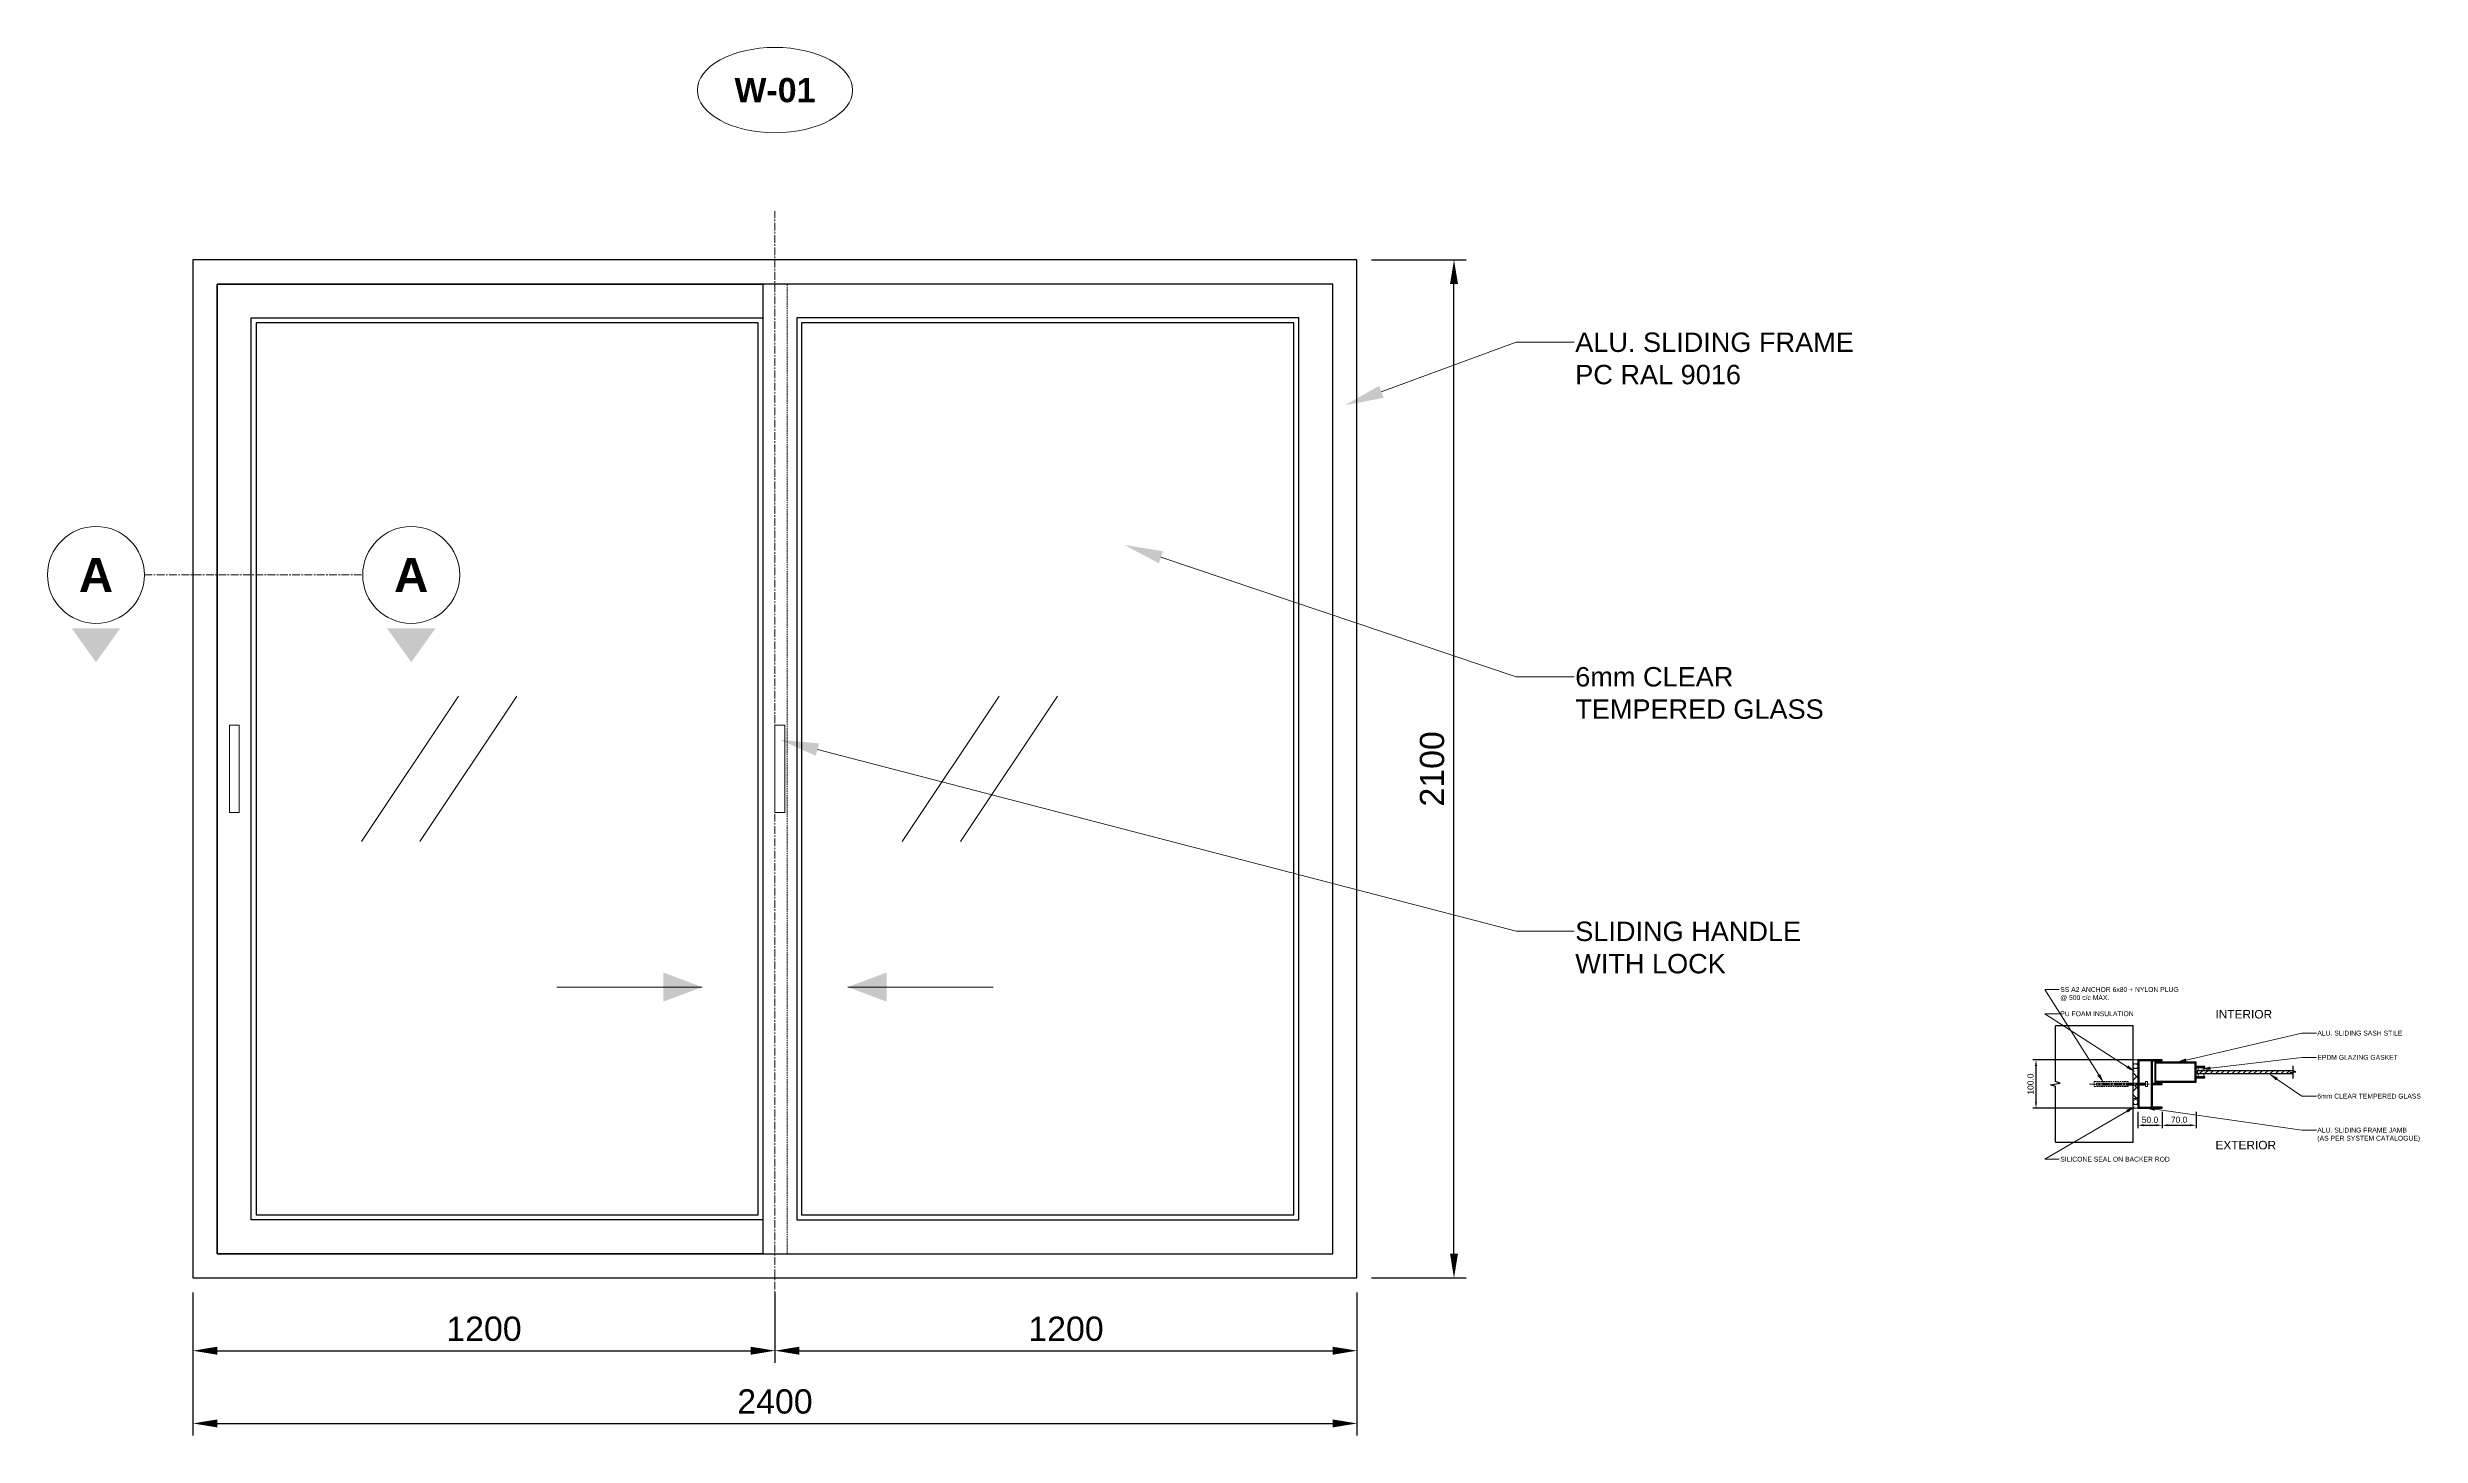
# Model space of a CAD drawing. Header units: millimetres. Extents: x -300 to 4593, y -325 to 2538.
import ezdxf
from ezdxf import colors
from ezdxf.entities.mleader import LeaderData, LeaderLine
from ezdxf.enums import TextEntityAlignment as Align
from ezdxf.math import Vec2, Vec3

# ---------------------------------------------------------------- set-up
doc = ezdxf.new("R2010")
doc.units = ezdxf.units.MM
doc.linetypes.add('CENTER2', pattern=[25.4, 15.875, -3.175, 3.175, -3.175])
doc.linetypes.add('HIDDEN2', pattern=[4.7625, 3.175, -1.5875])
for name, color, linetype, lineweight in [('A-CENTER', 8, 'CENTER2', 13), ('A-DIM', 1, 'Continuous', 13), ('A-HIDDEN', 8, 'HIDDEN2', 13), ('A-LEADER', 1, 'Continuous', 13), ('A-TEXT-NOTES', 7, 'Continuous', 18), ('ALU-HARDWARE', 140, 'Continuous', 18), ('ALU-HATCH', 5, 'Continuous', 13), ('ALU-LABEL', 5, 'Continuous', 13), ('ALU-OUTLINE', 5, 'Continuous', 30), ('GLZ-HATCH', 4, 'Continuous', 9), ('GLZ-LABEL', 4, 'Continuous', 13), ('GLZ-OUTLINE', 4, 'Continuous', 25), ('MISC-ANCHOR', 9, 'Continuous', 18), ('MISC-INSULATION', 2, 'Continuous', 9), ('MISC-SEALANT', 2, 'Continuous', 13)]:
    doc.layers.add(name, color=color, linetype=linetype, lineweight=lineweight)
doc.layers.add('XREF', color=9, linetype='Continuous')
doc.styles.add('STD-DIM', font='arial.ttf')
doc.styles.add('STD-LABEL', font='arial.ttf')
doc.styles.add('STD-SUBTITLE', font='arial.ttf')
doc.styles.add('STD-TITLE', font='arialbd.ttf')
doc.dimstyles.new('AlSiraj-Dim-1-20', dxfattribs={"dimscale": 20, "dimtxt": 2.5, "dimasz": 2.5, "dimexe": 1.25, "dimexo": 1.5, "dimgap": 1, "dimtad": 1, "dimdec": 0, "dimzin": 0, "dimdsep": 46, "dimtxsty": 'STD-DIM', "dimcen": 2.5, "dimclrd": 256, "dimclre": 256, "dimclrt": 256, "dimazin": 3, "dimtfac": 1, "dimtmove": 0, "dimatfit": 3, "dimlwd": -1, "dimlwe": -1})
doc.dimstyles.new('AlSiraj-Dim-1-5', dxfattribs={"dimscale": 5, "dimtxt": 2.5, "dimasz": 2.5, "dimexe": 1.25, "dimexo": 1.5, "dimgap": 1, "dimtad": 1, "dimdec": 1, "dimzin": 0, "dimdsep": 46, "dimtxsty": 'STD-DIM', "dimcen": 2.5, "dimclrd": 256, "dimclre": 256, "dimclrt": 256, "dimazin": 3, "dimtfac": 1, "dimtmove": 0, "dimatfit": 3, "dimlwd": -1, "dimlwe": -1})
doc.mleader_styles.duplicate_entry("Standard", 'AlSiraj-MLeader-1-20')
doc.mleader_styles.duplicate_entry("Standard", 'AlSiraj-MLeader-1-5')

# ---------------------------------------------------------------- blocks, each defined once
blk = doc.blocks.new('ASG-SECTION-MARK')
blk.add_circle((0, 0), 5)
blk.add_solid([(-2.5, -5.5), (2.5, -5.5), (0, -9)])
at = {"style": 'STD-TITLE'}
blk.add_attdef('SEC', text='', height=3.5, dxfattribs=at).set_placement((0, 0), align=Align.MIDDLE_CENTER)
blk = doc.blocks.new('ASG-ITEM-TAG')
blk.add_ellipse((0, 0), major_axis=(8, 0), ratio=0.55)
at = {"style": 'STD-TITLE'}
blk.add_attdef('MARK', text='', height=2.5, dxfattribs=at).set_placement((0, 0), align=Align.MIDDLE_CENTER)

msp = doc.modelspace()

# ---------------------------------------------------------------- hatches: boundary and pattern name
at = {"layer": 'ALU-HATCH'}
h = msp.add_hatch(color=256, dxfattribs=at)
h.dxf.hatch_style = 1
h.paths.add_polyline_path([(4010, 350), (4040, 350), (4040, 450), (4010, 450)])
h.paths.add_polyline_path([(4012, 352), (4038, 352), (4038, 448), (4012, 448)], flags=16)
h = msp.add_hatch(color=256, dxfattribs=at)
h.dxf.hatch_style = 1
h.paths.add_polyline_path([(4040, 448), (4060, 448), (4060, 450), (4040, 450)])
h = msp.add_hatch(color=256, dxfattribs=at)
h.dxf.hatch_style = 1
h.paths.add_polyline_path([(4045, 404), (4130, 404), (4130, 445), (4045, 445)])
h.paths.add_polyline_path([(4046.6, 405.6), (4128.4, 405.6), (4128.4, 443.4), (4046.6, 443.4)], flags=16)
h = msp.add_hatch(color=256, dxfattribs=at)
h.dxf.hatch_style = 1
h.paths.add_polyline_path([(4040, 399), (4060, 399), (4060, 401), (4040, 401)])
h = msp.add_hatch(color=256, dxfattribs=at)
h.dxf.hatch_style = 1
h.paths.add_polyline_path([(4130, 434.4), (4148, 434.4), (4148, 436), (4130, 436)])
h = msp.add_hatch(color=256, dxfattribs=at)
h.dxf.hatch_style = 1
h.paths.add_polyline_path([(4130, 413), (4148, 413), (4148, 414.6), (4130, 414.6)])
h = msp.add_hatch(color=256, dxfattribs=at)
h.dxf.hatch_style = 1
h.paths.add_polyline_path([(4040, 350), (4060, 350), (4060, 352), (4040, 352)])
at = {"layer": 'GLZ-HATCH'}
h = msp.add_hatch(dxfattribs=at)
h.set_pattern_fill('ANSI31', color=256, scale=2.5)
h.paths.add_polyline_path([(4132, 421.5), (4330, 421.5), (4330, 427.5), (4132, 427.5)])
at = {"layer": 'MISC-INSULATION'}
h = msp.add_hatch(dxfattribs=at)
h.set_pattern_fill('ANSI37', color=256, scale=5)
h.paths.add_polyline_path([(4000, 370), (4010, 370), (4010, 432), (4000, 432)])

# ---------------------------------------------------------------- linework, layer by layer
at = {"layer": 'A-CENTER'}
for p, q in [((1200, -100), (1200, 2200)), ((-100, 1450), (350, 1450)), ((3910, 400), (4045, 400))]:
    msp.add_line(p, q, dxfattribs=at)
at = {"layer": 'A-HIDDEN'}
for p, q in [((1175, 2050), (1225, 2050)), ((1225, 50), (1225, 2050)), ((1175, 50), (1225, 50))]:
    msp.add_line(p, q, dxfattribs=at)
msp.add_lwpolyline([(3920, 395), (3990, 395), (3990, 405), (3920, 405)], close=True, dxfattribs=at)
at = {"layer": 'ALU-HARDWARE'}
for points in [[(75, 960), (95, 960), (95, 1140), (75, 1140)], [(1200, 960), (1220, 960), (1220, 1140), (1200, 1140)]]:
    msp.add_lwpolyline(points, close=True, dxfattribs=at)
at = {"layer": 'ALU-LABEL'}
for p, q in [((750, 600), (1050, 600)), ((1650, 600), (1350, 600))]:
    msp.add_line(p, q, dxfattribs=at)
for points in [[(1050, 600), (970, 630), (970, 570)], [(1350, 600), (1430, 630), (1430, 570)]]:
    msp.add_solid(points, dxfattribs=at)
at = {"layer": 'ALU-OUTLINE'}
for points in [[(0, 0), (2400, 0), (2400, 2100), (0, 2100)], [(50, 50), (2350, 50), (2350, 2050), (50, 2050)], [(1175, 50), (2350, 50), (2350, 2050), (1175, 2050)], [(1245, 120), (2280, 120), (2280, 1980), (1245, 1980)], [(4010, 350), (4040, 350), (4040, 450), (4010, 450)], [(4012, 352), (4038, 352), (4038, 448), (4012, 448)], [(4040, 448), (4060, 448), (4060, 450), (4040, 450)], [(4045, 404), (4130, 404), (4130, 445), (4045, 445)], [(4046.6, 405.6), (4128.4, 405.6), (4128.4, 443.4), (4046.6, 443.4)], [(4040, 399), (4060, 399), (4060, 401), (4040, 401)], [(4130, 434.4), (4148, 434.4), (4148, 436), (4130, 436)], [(4130, 413), (4148, 413), (4148, 414.6), (4130, 414.6)], [(4040, 350), (4060, 350), (4060, 352), (4040, 352)]]:
    msp.add_lwpolyline(points, close=True, dxfattribs=at)
for points in [[(1175, 50), (50, 50), (50, 2050), (1175, 2050)], [(1175, 120), (120, 120), (120, 1980), (1175, 1980)]]:
    msp.add_lwpolyline(points, dxfattribs=at)
at = {"layer": 'GLZ-HATCH'}
for p, q in [((347.5, 900), (547.5, 1200)), ((467.5, 900), (667.5, 1200)), ((1462.5, 900), (1662.5, 1200)), ((1582.5, 900), (1782.5, 1200))]:
    msp.add_line(p, q, dxfattribs=at)
at = {"layer": 'GLZ-OUTLINE'}
for points in [[(130, 130), (1165, 130), (1165, 1970), (130, 1970)], [(1255, 130), (2270, 130), (2270, 1970), (1255, 1970)], [(4132, 421.5), (4330, 421.5), (4330, 427.5), (4132, 427.5)]]:
    msp.add_lwpolyline(points, close=True, dxfattribs=at)
msp.add_lwpolyline([(4330, 411.5), (4330, 421.5), (4324, 423.6), (4336, 425.4), (4330, 427.5), (4330, 437.5)], dxfattribs=at)
at = {"layer": 'MISC-ANCHOR'}
for points in [[(3925, 398), (4026, 398), (4026, 402), (3925, 402)], [(4026, 395), (4030, 395), (4030, 405), (4026, 405)]]:
    msp.add_lwpolyline(points, close=True, dxfattribs=at)
at = {"layer": 'MISC-INSULATION'}
msp.add_lwpolyline([(4000, 370), (4010, 370), (4010, 432), (4000, 432)], close=True, dxfattribs=at)
at = {"layer": 'MISC-SEALANT'}
for points in [[(4000, 442), (4010, 442), (4010, 450), (4000, 450)], [(4134, 427.5), (4146, 427.5), (4146, 434.4), (4134, 434.4)], [(4134, 414.6), (4146, 414.6), (4146, 421.5), (4134, 421.5)], [(4000, 350), (4010, 350), (4010, 358), (4000, 358)]]:
    msp.add_lwpolyline(points, close=True, dxfattribs=at)
for centre in [(4005, 437), (4005, 363)]:
    msp.add_circle(centre, 5, dxfattribs=at)
at = {"layer": 'XREF'}
for points in [[(3840, 280), (3840, 395), (3830, 398.5), (3850, 401.5), (3840, 405), (3840, 520)], [(3840, 280), (4000, 280), (4000, 520), (3840, 520)]]:
    msp.add_lwpolyline(points, dxfattribs=at)

# ---------------------------------------------------------------- block references
at = {"layer": 'A-LEADER', "xscale": 20, "yscale": 20}
for p in [(-200, 1450), (450, 1450)]:
    msp.add_blockref('ASG-SECTION-MARK', p, dxfattribs=at).add_auto_attribs({'SEC': 'A'})
at = {"layer": 'A-TEXT-NOTES', "xscale": 20, "yscale": 20}
msp.add_blockref('ASG-ITEM-TAG', (1200, 2450), dxfattribs=at).add_auto_attribs({'MARK': 'W-01'})

# ---------------------------------------------------------------- texts
at = {"layer": 'A-TEXT-NOTES', "style": 'STD-SUBTITLE'}
for s, p in [('INTERIOR', (4170, 530)), ('EXTERIOR', (4170, 260))]:
    msp.add_text(s, height=17.5, dxfattribs=at).set_placement(p, align=Align.BOTTOM_LEFT)

# ---------------------------------------------------------------- dimensions: what is measured, and where the dimension line sits
at = {"layer": 'A-DIM'}
for base, p1, p2, dimstyle in [((2600, 0), (2400, 0), (2400, 2100), 'AlSiraj-Dim-1-20'), ((3800, 350), (4010, 350), (4010, 450), 'AlSiraj-Dim-1-5')]:
    msp.add_linear_dim(base=base, p1=p1, p2=p2, angle=90, dimstyle=dimstyle, dxfattribs=at).render()
for base, p1, p2, dimstyle in [((4010, 315), (4010, 350), (4060, 350), 'AlSiraj-Dim-1-5'), ((4060, 315), (4060, 350), (4130, 350), 'AlSiraj-Dim-1-5'), ((0, -300), (0, 0), (2400, 0), 'AlSiraj-Dim-1-20'), ((0, -150), (0, 0), (1200, 0), 'AlSiraj-Dim-1-20'), ((1200, -150), (1200, 0), (2400, 0), 'AlSiraj-Dim-1-20')]:
    msp.add_linear_dim(base=base, p1=p1, p2=p2, dimstyle=dimstyle, dxfattribs=at).render()

# ---------------------------------------------------------------- leaders
at = {"layer": 'A-LEADER'}
ml = msp.add_multileader_mtext('AlSiraj-MLeader-1-5', dxfattribs=at)
ml.set_content('SS A2 ANCHOR 6x80 + NYLON PLUG\\P@ 500 c/c MAX.', color=256, style='STD-LABEL')
ml.set_leader_properties(color=256, linetype='ByLayer', lineweight=-1)
ml.build(insert=Vec2(0, 0))
ml.multileader.update_dxf_attribs({"dogleg_length": 30, "arrow_head_size": 20, "scale": 5})
ctx = ml.context
ctx.base_point, ctx.scale, ctx.char_height, ctx.arrow_head_size = Vec3(3848, 595), 5, 10, 20
notes = []
notes.append((ctx, [(0, (1, 1, 0), (3818, 595), (1, 0), 30, [(0, [(3940, 402)], 0, [])])]))
ctx.mtext.insert = Vec3(3850, 600)
ml = msp.add_multileader_mtext('AlSiraj-MLeader-1-5', dxfattribs=at)
ml.set_content('PU FOAM INSULATION', color=256, style='STD-LABEL')
ml.set_leader_properties(color=256, linetype='ByLayer', lineweight=-1)
ml.build(insert=Vec2(0, 0))
ml.multileader.update_dxf_attribs({"dogleg_length": 30, "arrow_head_size": 20, "scale": 5})
ctx = ml.context
ctx.base_point, ctx.scale, ctx.char_height, ctx.arrow_head_size = Vec3(3848, 545), 5, 10, 20
notes.append((ctx, [(0, (1, 1, 0), (3818, 545), (1, 0), 30, [(0, [(4005, 425)], 0, [])])]))
ctx.mtext.insert = Vec3(3850, 550)
ml = msp.add_multileader_mtext('AlSiraj-MLeader-1-5', dxfattribs=at)
ml.set_content('EPDM GLAZING GASKET', color=256, style='STD-LABEL')
ml.set_leader_properties(color=256, linetype='ByLayer', lineweight=-1)
ml.build(insert=Vec2(0, 0))
ml.multileader.update_dxf_attribs({"dogleg_length": 30, "arrow_head_size": 20, "scale": 5})
ctx = ml.context
ctx.base_point, ctx.scale, ctx.char_height, ctx.arrow_head_size = Vec3(4378, 455), 5, 10, 20
notes.append((ctx, [(0, (1, 1, 0), (4348, 455), (1, 0), 30, [(0, [(4140, 430.5)], 0, [])])]))
ctx.mtext.insert = Vec3(4380, 460)
ml = msp.add_multileader_mtext('AlSiraj-MLeader-1-5', dxfattribs=at)
ml.set_content('SILICONE SEAL ON BACKER ROD', color=256, style='STD-LABEL')
ml.set_leader_properties(color=256, linetype='ByLayer', lineweight=-1)
ml.build(insert=Vec2(0, 0))
ml.multileader.update_dxf_attribs({"dogleg_length": 30, "arrow_head_size": 20, "scale": 5})
ctx = ml.context
ctx.base_point, ctx.scale, ctx.char_height, ctx.arrow_head_size = Vec3(3848, 245), 5, 10, 20
notes.append((ctx, [(0, (1, 1, 0), (3818, 245), (1, 0), 30, [(0, [(4005, 354)], 0, [])])]))
ctx.mtext.insert = Vec3(3850, 250)
at = {"layer": 'ALU-LABEL'}
ml = msp.add_multileader_mtext('AlSiraj-MLeader-1-20', dxfattribs=at)
ml.set_content('ALU. SLIDING FRAME\\PPC RAL 9016', color=256, style='STD-LABEL')
ml.set_leader_properties(color=256, linetype='ByLayer', lineweight=-1)
ml.build(insert=Vec2(0, 0))
ml.multileader.update_dxf_attribs({"dogleg_length": 120, "arrow_head_size": 80, "scale": 20})
ctx = ml.context
ctx.base_point, ctx.scale, ctx.char_height, ctx.arrow_head_size = Vec3(2848, 1930), 20, 40, 80
notes.append((ctx, [(0, (1, 1, 0), (2728, 1930), (1, 0), 120, [(0, [(2375, 1800)], 0, [])])]))
ctx.mtext.insert = Vec3(2850, 1950)
ml = msp.add_multileader_mtext('AlSiraj-MLeader-1-20', dxfattribs=at)
ml.set_content('SLIDING HANDLE\\PWITH LOCK', color=256, style='STD-LABEL')
ml.set_leader_properties(color=256, linetype='ByLayer', lineweight=-1)
ml.build(insert=Vec2(0, 0))
ml.multileader.update_dxf_attribs({"dogleg_length": 120, "arrow_head_size": 80, "scale": 20})
ctx = ml.context
ctx.base_point, ctx.scale, ctx.char_height, ctx.arrow_head_size = Vec3(2848, 715), 20, 40, 80
notes.append((ctx, [(0, (1, 1, 0), (2728, 715), (1, 0), 120, [(0, [(1210, 1110)], 0, [])])]))
ctx.mtext.insert = Vec3(2850, 735)
ml = msp.add_multileader_mtext('AlSiraj-MLeader-1-5', dxfattribs=at)
ml.set_content('ALU. SLIDING SASH STILE', color=256, style='STD-LABEL')
ml.set_leader_properties(color=256, linetype='ByLayer', lineweight=-1)
ml.build(insert=Vec2(0, 0))
ml.multileader.update_dxf_attribs({"dogleg_length": 30, "arrow_head_size": 20, "scale": 5})
ctx = ml.context
ctx.base_point, ctx.scale, ctx.char_height, ctx.arrow_head_size = Vec3(4378, 505), 5, 10, 20
notes.append((ctx, [(0, (1, 1, 0), (4348, 505), (1, 0), 30, [(0, [(4090, 445)], 0, [])])]))
ctx.mtext.insert = Vec3(4380, 510)
ml = msp.add_multileader_mtext('AlSiraj-MLeader-1-5', dxfattribs=at)
ml.set_content('ALU. SLIDING FRAME JAMB\\P(AS PER SYSTEM CATALOGUE)', color=256, style='STD-LABEL')
ml.set_leader_properties(color=256, linetype='ByLayer', lineweight=-1)
ml.build(insert=Vec2(0, 0))
ml.multileader.update_dxf_attribs({"dogleg_length": 30, "arrow_head_size": 20, "scale": 5})
ctx = ml.context
ctx.base_point, ctx.scale, ctx.char_height, ctx.arrow_head_size = Vec3(4378, 305), 5, 10, 20
notes.append((ctx, [(0, (1, 1, 0), (4348, 305), (1, 0), 30, [(0, [(4025, 351)], 0, [])])]))
ctx.mtext.insert = Vec3(4380, 310)
at = {"layer": 'GLZ-LABEL'}
ml = msp.add_multileader_mtext('AlSiraj-MLeader-1-20', dxfattribs=at)
ml.set_content('6mm CLEAR\\PTEMPERED GLASS', color=256, style='STD-LABEL')
ml.set_leader_properties(color=256, linetype='ByLayer', lineweight=-1)
ml.build(insert=Vec2(0, 0))
ml.multileader.update_dxf_attribs({"dogleg_length": 120, "arrow_head_size": 80, "scale": 20})
ctx = ml.context
ctx.base_point, ctx.scale, ctx.char_height, ctx.arrow_head_size = Vec3(2848, 1240), 20, 40, 80
notes.append((ctx, [(0, (1, 1, 0), (2728, 1240), (1, 0), 120, [(0, [(1920, 1512)], 0, [])])]))
ctx.mtext.insert = Vec3(2850, 1260)
ml = msp.add_multileader_mtext('AlSiraj-MLeader-1-5', dxfattribs=at)
ml.set_content('6mm CLEAR TEMPERED GLASS', color=256, style='STD-LABEL')
ml.set_leader_properties(color=256, linetype='ByLayer', lineweight=-1)
ml.build(insert=Vec2(0, 0))
ml.multileader.update_dxf_attribs({"dogleg_length": 30, "arrow_head_size": 20, "scale": 5})
ctx = ml.context
ctx.base_point, ctx.scale, ctx.char_height, ctx.arrow_head_size = Vec3(4378, 375), 5, 10, 20
notes.append((ctx, [(0, (1, 1, 0), (4348, 375), (1, 0), 30, [(0, [(4280, 421.5)], 0, [])])]))
ctx.mtext.insert = Vec3(4380, 380)
for ctx, leaders in notes:
    for number, flags, end, landing, length, lines in leaders:
        leader = LeaderData()
        leader.index, (leader.has_last_leader_line, leader.has_dogleg_vector, leader.attachment_direction) = number, flags
        leader.last_leader_point, leader.dogleg_vector, leader.dogleg_length = Vec3(end), Vec3(landing), length
        for number, points, colour, breaks in lines:
            line = LeaderLine()
            line.index, line.vertices, line.color, line.breaks = number, Vec3.list(points), colors.encode_raw_color(colour), breaks
            leader.lines.append(line)
        ctx.leaders.append(leader)

doc.saveas('drawing.dxf')
